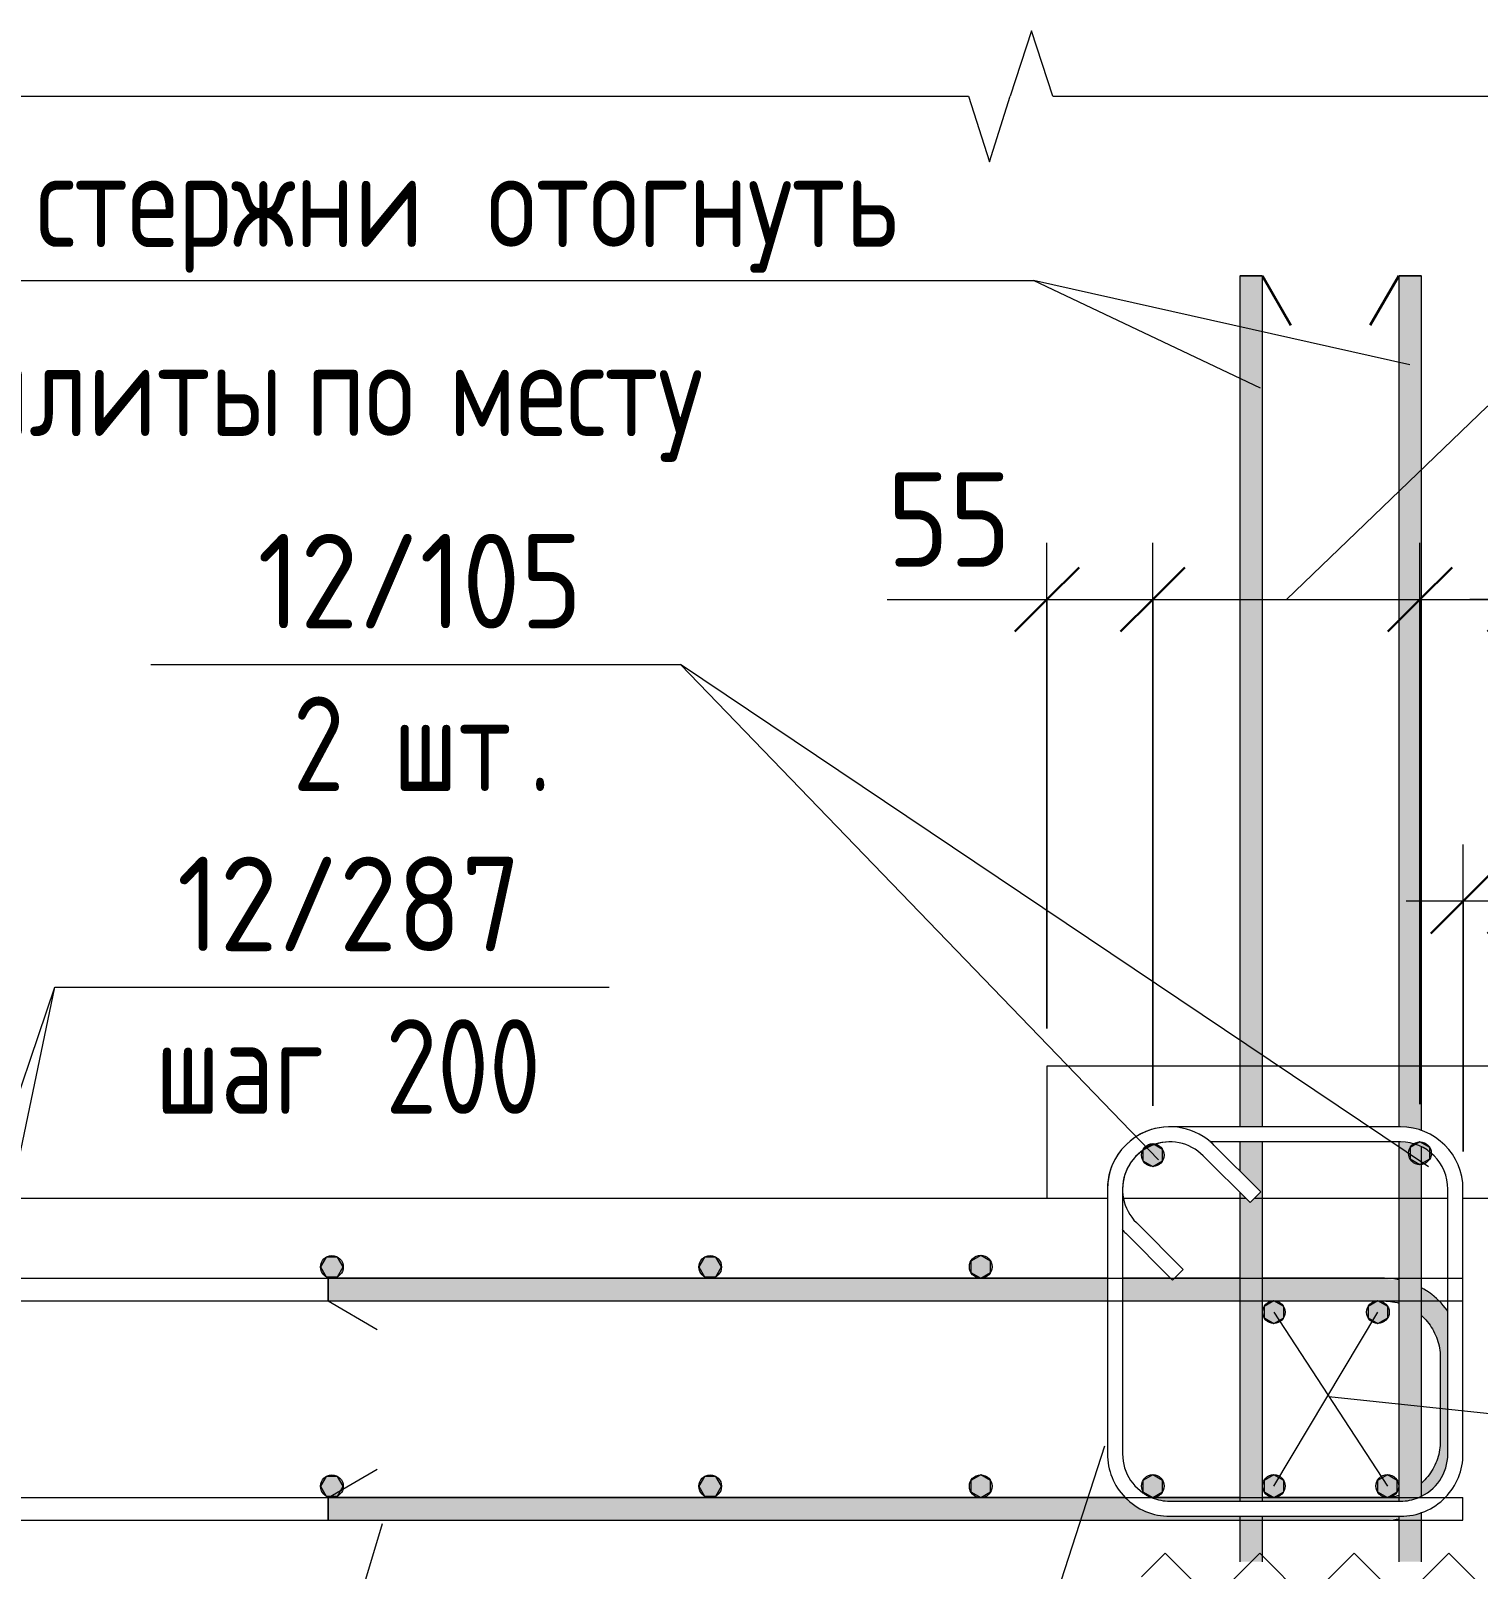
# Model space of a CAD drawing. Header units: millimetres. Extents: x 23200 to 49062, y -2858 to 35213.
# Drawn here: x 31003 to 31769, y -266 to 548 of the extents above; entities that cross this region are included whole.
import ezdxf

# ---------------------------------------------------------------- set-up
doc = ezdxf.new("R2010")
doc.units = ezdxf.units.MM
for name, color, linetype, lineweight in [('AA_Dim', 7, 'Continuous', 9), ('AA_Dim-20', 7, 'Continuous', 9), ('AA_Linii', 7, 'Continuous', 9), ('AA_Oformlenie', 7, 'Continuous', 9), ('AA_Vinoska', 7, 'Continuous', 9), ('AF_Perekritie_Опалубка', 253, 'Continuous', 20), ('KR_Armatura', 7, 'Continuous', 20), ('KR_Armatura_Tonkie', 7, 'Continuous', 20)]:
    doc.layers.add(name, color=color, linetype=linetype, lineweight=lineweight)
doc.styles.add('GOST Common', font='GOST Common.ttf', dxfattribs={"width": 0.85, "height": 50})
doc.styles.add('ISOCPEUR_1', font='isocpeur.ttf', dxfattribs={"width": 0.9, "height": 50})
doc.styles.add('ISOCPEUR_2', font='isocpeur.ttf', dxfattribs={"width": 0.8, "height": 50})
doc.dimstyles.new('05_Округл_1мм__прозр__1', dxfattribs={"dimscale": 304.8, "dimtxt": 49.799059, "dimasz": 0.111549, "dimexe": 0.098425, "dimexo": 0.065617, "dimgap": 0.006562, "dimtad": 1, "dimdec": 0, "dimdsep": 46, "dimtxsty": 'ISOCPEUR_1', "dimblk1": 'OBLIQUE', "dimblk2": 'OBLIQUE', "dimsah": 1, "dimcen": 0.09, "dimdle": 0.098425, "dimazin": 0, "dimtfac": 1, "dimtdec": 4, "dimtix": 1, "dimtmove": 1, "dimatfit": 3, "dimfxl": 1, "dimtvp": 1, "dimtolj": 1, "dimtzin": 0, "dimlwd": 18, "dimlwe": 18, "dimarcsym": 2})
doc.dimstyles.new('05_Округл_5мм__прозр_', dxfattribs={"dimscale": 304.8, "dimtxt": 49.799059, "dimasz": 0.111549, "dimexe": 0.098425, "dimexo": 0.065617, "dimgap": 0.006562, "dimtad": 1, "dimdec": 0, "dimrnd": 5, "dimdsep": 46, "dimtxsty": 'ISOCPEUR_1', "dimblk1": 'OBLIQUE', "dimblk2": 'OBLIQUE', "dimsah": 1, "dimcen": 0.09, "dimdle": 0.098425, "dimazin": 0, "dimtfac": 1, "dimtdec": 4, "dimtix": 1, "dimtmove": 1, "dimatfit": 3, "dimfxl": 1, "dimtvp": 1, "dimtolj": 1, "dimtzin": 0, "dimlwd": 18, "dimlwe": 18, "dimarcsym": 2})

# ---------------------------------------------------------------- blocks, each defined once
blk = doc.blocks.new('265_Выпуск П одной длины _НесАрм_РабПлоск_ - В1 _d12_-3835162-Сечение 6')
at = {"layer": 'KR_Armatura_Tonkie'}
h = blk.add_hatch(color=256, dxfattribs=at)
h.paths.add_polyline_path([(25326.51, -1918.01), (25334.06, -1917.89), (25333.86, -1708), (25322.06, -1708), (25322.27, -1918.01), (25325.06, -1918.01)])
h.paths.add_polyline_path([(25326.66, -1692), (25334.06, -1692), (25333.86, -278), (25322.06, -278), (25322.27, -1692), (25326.51, -1692)])
h.paths.add_polyline_path([(25326.51, -262), (25334.06, -262), (25333.86, -238), (25322.06, -238), (25322.27, -262), (25326.09, -262)])
h.paths.add_polyline_path([(25326.11, -230), (25334.06, -230), (25333.86, -40), (25322.06, -40), (25322.27, -55.54), (25333.06, -66.56), (25327.52, -72.1), (25322.06, -66.64), (25322.27, -230), (25325.06, -230)])
h.paths.add_polyline_path([(25326.51, -32), (25334.06, -32), (25333.86, 417.99), (25322.06, 417.99), (25322.27, -32), (25326.23, -32)])
h = blk.add_hatch(color=256, dxfattribs=at)
h.paths.add_polyline_path([(25409.76, -1918.01), (25418.06, -1917.89), (25417.86, -1708), (25406.06, -1708), (25406.29, -1918.01), (25409.06, -1918.01)])
h.paths.add_polyline_path([(25409.2, -1692), (25418.06, -1692), (25417.86, -278), (25406.06, -278), (25406.27, -1692), (25409.06, -1692)])
h.paths.add_polyline_path([(25409.06, -262), (25418.06, -262), (25417.86, -235.94), (25415.06, -236.95), (25406.06, -238), (25406.27, -262), (25408.7, -262)])
h.paths.add_polyline_path([(25406.21, -230), (25408.72, -229.78), (25413.61, -229.11), (25418.06, -227.27), (25417.86, -42.64), (25413.31, -40.82), (25406.06, -40), (25406.06, -230)])
h.paths.add_polyline_path([(25418.06, -34.14), (25417.86, 417.99), (25406.06, 417.99), (25406.27, -32), (25408.82, -32.23), (25416.3, -33.42), (25417.9, -34.07)])
for p, q in [((25322.06, 417.99), (25322.06, -32)), ((25322.06, 417.99), (25334.06, 417.99)), ((25333.86, 417.99), (25322.27, 417.99)), ((25334.06, -32), (25334.06, 417.99)), ((25406.06, 417.99), (25406.06, -32)), ((25406.06, 417.99), (25418.06, 417.99)), ((25417.86, 417.99), (25406.27, 417.99)), ((25418.06, -34.14), (25418.06, 417.99)), ((25322.06, -40), (25322.06, -55.33)), ((25334.06, -112), (25334.06, -40)), ((25406.06, -40), (25406.06, -112)), ((25418.06, -112), (25418.06, -42.73)), ((25322.06, -66.64), (25322.06, -112)), ((25322.06, -112.13), (25322.06, -124)), ((25334.06, -124), (25334.06, -112.13)), ((25406.06, -112.13), (25406.06, -124)), ((25418.06, -124), (25418.06, -112.13)), ((25322.06, -124.13), (25322.06, -228)), ((25334.06, -228), (25334.06, -124.13)), ((25406.06, -124.13), (25406.06, -228)), ((25418.06, -227.27), (25418.06, -124.13)), ((25322.06, -228.13), (25322.06, -230)), ((25334.06, -230), (25334.06, -228.13)), ((25406.06, -228.13), (25406.06, -230)), ((25418.06, -240), (25418.06, -235.86)), ((25322.06, -238), (25322.06, -240)), ((25322.06, -240.13), (25322.06, -262)), ((25334.06, -240), (25334.06, -238)), ((25334.06, -262), (25334.06, -240.13)), ((25406.06, -238), (25406.06, -240)), ((25406.06, -240.13), (25406.06, -262)), ((25418.06, -262), (25418.06, -240.13))]:
    blk.add_line(p, q, dxfattribs=at)
at = {"layer": 'KR_Armatura_Tonkie', "lineweight": 35}
for p, q in [((25334.06, 417.99), (25349.06, 392.01)), ((25406.06, 417.99), (25391.06, 392.01))]:
    blk.add_line(p, q, dxfattribs=at)
blk = doc.blocks.new('265_Выпуск П одной длины _НесАрм_РабПлоск_ - В1 _d12_-V21-Сечение 6')
at = {"layer": 'KR_Armatura_Tonkie'}
blk.add_hatch(color=256, dxfattribs=at).paths.add_polyline_path([(25334.06, 417.99), (25333.86, 418), (25333.86, 417.99)])
for p, q in [((25322.06, 418), (25322.06, -32)), ((25333.86, 418), (25322.27, 418)), ((25322.27, 418), (25333.86, 418)), ((25334.06, -32), (25334.06, 418)), ((25406.06, 418), (25406.06, -32)), ((25406.27, 418), (25417.86, 418)), ((25417.86, 418), (25406.27, 418)), ((25418.06, -34.14), (25418.06, 418)), ((25322.06, -40), (25322.06, -55.33)), ((25334.06, -112), (25334.06, -40)), ((25406.06, -40), (25406.06, -112)), ((25418.06, -112), (25418.06, -42.73)), ((25322.06, -66.64), (25322.06, -112)), ((25406.06, -112.13), (25406.06, -113.18)), ((25418.06, -117.34), (25418.06, -112.13)), ((25322.06, -124.13), (25322.06, -228)), ((25334.06, -228), (25334.06, -124.13)), ((25406.06, -125.25), (25406.06, -227.01)), ((25418.06, -220.27), (25418.06, -131.98)), ((25418.06, -240), (25418.06, -235.86)), ((25322.06, -240.13), (25322.06, -262)), ((25334.06, -262), (25334.06, -240.13)), ((25406.06, -239.07), (25406.06, -240)), ((25406.06, -240.13), (25406.06, -262)), ((25418.06, -262), (25418.06, -240.13))]:
    blk.add_line(p, q, dxfattribs=at)
at = {"layer": 'KR_Armatura_Tonkie', "lineweight": 35}
for p, q in [((25334.06, 418), (25349.06, 392.02)), ((25406.06, 418), (25391.06, 392.02))]:
    blk.add_line(p, q, dxfattribs=at)
blk = doc.blocks.new('265_Выпуск П одной длины _НесАрм_РабПлоск_ - В1 _d12_-V22-Сечение 6')
at = {"layer": 'KR_Armatura_Tonkie'}
for p, q in [((25322.06, 418), (25322.06, -32)), ((25333.86, 418), (25322.27, 418)), ((25322.27, 418), (25333.86, 418)), ((25334.06, -32), (25334.06, 418)), ((25406.06, 418), (25406.06, -32)), ((25406.27, 418), (25417.86, 418)), ((25417.86, 418), (25406.27, 418)), ((25418.06, -34.14), (25418.06, 418)), ((25322.06, -40), (25322.06, -55.33)), ((25334.06, -112), (25334.06, -40)), ((25406.06, -40), (25406.06, -112)), ((25418.06, -112), (25418.06, -42.73)), ((25322.06, -66.64), (25322.06, -112)), ((25406.06, -112.13), (25406.06, -113.18)), ((25418.06, -117.34), (25418.06, -112.13)), ((25322.06, -124.13), (25322.06, -228)), ((25334.06, -228), (25334.06, -124.13)), ((25406.06, -125.25), (25406.06, -227.01)), ((25418.06, -220.27), (25418.06, -131.98)), ((25418.06, -240), (25418.06, -235.86)), ((25322.06, -240.13), (25322.06, -262)), ((25334.06, -262), (25334.06, -240.13)), ((25406.06, -239.07), (25406.06, -240)), ((25406.06, -240.13), (25406.06, -262)), ((25418.06, -262), (25418.06, -240.13))]:
    blk.add_line(p, q, dxfattribs=at)
at = {"layer": 'KR_Armatura_Tonkie', "lineweight": 35}
for p, q in [((25334.06, 418), (25349.06, 392.02)), ((25406.06, 418), (25391.06, 392.02))]:
    blk.add_line(p, q, dxfattribs=at)
blk = doc.blocks.new('350_Стержень П торец СК-СГ _НесАрм_РабПлоск_ - 350_Стержень П торец СК-СГ _НесАрм_РабПлоск_-3878914-Сечение 6')
at = {"layer": 'KR_Armatura_Tonkie'}
for p, q in [((25252.06, -112.13), (24840.06, -112.13)), ((24840.06, -123.92), (24840.06, -112.33)), ((24840.06, -112.33), (24840.06, -123.92)), ((25285.45, -112.13), (25260.06, -112.13)), ((25322.11, -112.13), (25287.49, -112.13)), ((25398.06, -112.13), (25334.01, -112.13)), ((24840.06, -124.13), (25252.06, -124.13)), ((24840.06, -124.13), (24866.04, -139.13)), ((25260.06, -124.13), (25322.06, -124.13)), ((25334.06, -124.13), (25398.06, -124.13)), ((25428.06, -154.13), (25428.06, -198.13)), ((25440.06, -198.13), (25440.06, -154.13)), ((25440.06, -198.58), (25440.06, -198.13)), ((24840.28, -228), (24866.04, -213.13)), ((25261.57, -228.13), (24840.06, -228.13)), ((24840.06, -228.33), (24840.06, -239.92)), ((24840.06, -239.92), (24840.06, -228.33)), ((25322.06, -228.13), (25276.13, -228.13)), ((25398.06, -228.13), (25334.06, -228.13)), ((24840.06, -240.13), (25322.06, -240.13)), ((25334.06, -240.13), (25398.06, -240.13))]:
    blk.add_line(p, q, dxfattribs=at)
at = {"layer": 'KR_Armatura_Tonkie', "flags": 128}
for points in [[(25406.06, -112.91), (25405.2, -112.74), (25403.54, -112.49), (25401.87, -112.3), (25400.19, -112.18), (25398.51, -112.13), (25398.06, -112.13)], [(25427.32, -124), (25426.09, -122.85), (25424.82, -121.76), (25423.51, -120.71), (25422.15, -119.72), (25420.75, -118.79), (25419.32, -117.91), (25418.06, -117.2)], [(25432.06, -129.48), (25431.75, -129.05), (25430.72, -127.72), (25429.64, -126.43), (25428.5, -125.19), (25427.45, -124.13)], [(25398.06, -240.13), (25399.74, -240.09), (25401.31, -240)], [(25401.42, -239.99), (25403.09, -239.83), (25404.75, -239.59), (25406.06, -239.35)]]:
    blk.add_lwpolyline(points, dxfattribs=at)
blk = doc.blocks.new('350_Стержень П торец СК-СГ _НесАрм_РабПлоск_ - 350_Стержень П торец СК-СГ _НесАрм_РабПлоск_-V26-Сечение 6')
at = {"layer": 'KR_Armatura_Tonkie'}
h = blk.add_hatch(color=256, dxfattribs=at)
h.paths.add_polyline_path([(24903.46, -124.13), (25252.06, -123.92), (25252.06, -112.13), (24840.06, -112.33), (24840.06, -124.13)])
h.paths.add_polyline_path([(25318.67, -124.13), (25322.06, -123.92), (25322.06, -112.13), (25287.28, -112.33), (25286.5, -113.11), (25285.45, -112.13), (25260.06, -112.33), (25260.06, -124.13), (25302.06, -124.13)])
h.paths.add_polyline_path([(25334.06, -124.13), (25398.06, -123.92), (25398.06, -112.13), (25334.06, -112.33), (25334.06, -124.1)])
h = blk.add_hatch(color=256, dxfattribs=at)
h.paths.add_polyline_path([(25431.06, -154.13), (25432.06, -154.13), (25432.06, -130.03), (25427.2, -124), (25418.32, -117.45), (25418.06, -117.34), (25418.06, -131.98), (25419.27, -132.91), (25424.17, -139.43), (25427.05, -146.47), (25428.27, -154.13), (25429.82, -154.13)])
h.paths.add_polyline_path([(25406.06, -125.25), (25406.06, -113.18), (25398.06, -112.33), (25398.06, -124.13), (25405.83, -125.15)])
blk.add_hatch(color=256, dxfattribs=at).paths.add_polyline_path([(25431.57, -198.13), (25432.06, -198.13), (25432.06, -154.13), (25428.06, -154.13), (25428.27, -198.13), (25431.06, -198.13)])
h = blk.add_hatch(color=256, dxfattribs=at)
h.paths.add_polyline_path([(25398.06, -240.13), (25406.06, -238.86), (25406.06, -238), (25398.06, -238), (25398.06, -240)])
h.paths.add_polyline_path([(25404, -230), (25406.06, -229.88), (25406.06, -227.01), (25405.72, -227.12), (25398.06, -228.33), (25398.06, -230), (25403.91, -230)])
h.paths.add_polyline_path([(25418.06, -227.27), (25419.56, -226.65), (25424.96, -222.39), (25429.04, -216.72), (25431.21, -211.47), (25432.06, -205), (25432.06, -198.13), (25428.06, -198.13), (25426.98, -206.03), (25423.92, -213.29), (25419.19, -219.4), (25418.06, -220.27), (25418.06, -226.65)])
h = blk.add_hatch(color=256, dxfattribs=at)
h.paths.add_polyline_path([(24903.46, -240.13), (25322.06, -239.92), (25322.06, -238), (25285.06, -238), (25276.37, -236.81), (25268.56, -233.58), (25261.46, -228.13), (24840.06, -228.33), (24840.06, -240.13)])
h.paths.add_polyline_path([(25334.06, -240.13), (25398.06, -239.92), (25398.06, -238), (25334.06, -238.23), (25334.06, -240.1)])
h.paths.add_polyline_path([(25391.84, -230), (25398.06, -229.88), (25398.06, -228.13), (25334.06, -228.33), (25334.06, -230), (25368.49, -230)])
h.paths.add_polyline_path([(25322.06, -230), (25322.06, -228.13), (25276.62, -228.33), (25278.59, -229.15), (25285.06, -230), (25318.67, -230)])
for p, q in [((25252.06, -112.13), (24840.06, -112.13)), ((24840.06, -123.92), (24840.06, -112.13)), ((24840.06, -112.33), (24840.06, -123.92)), ((25285.45, -112.13), (25260.06, -112.13)), ((25322.11, -112.13), (25287.49, -112.13)), ((25398.06, -112.13), (25334.01, -112.13)), ((24840.06, -124.13), (24840.06, -123.92)), ((24840.06, -124.13), (25252.06, -124.13)), ((24840.06, -124.13), (24866.04, -139.13)), ((25260.06, -124.13), (25322.06, -124.13)), ((25334.06, -124.13), (25398.06, -124.13)), ((25428.06, -154.13), (25428.06, -198.13)), ((25440.06, -198.13), (25440.06, -154.13)), ((25440.06, -198.58), (25440.06, -198.13)), ((24840.28, -228), (24866.04, -213.13)), ((25261.57, -228.13), (24840.06, -228.13)), ((24840.06, -228.33), (24840.06, -228.13)), ((24840.06, -228.33), (24840.06, -239.92)), ((24840.06, -228.93), (24840.06, -228.33)), ((24840.06, -239.92), (24840.06, -228.93)), ((25322.06, -228.13), (25276.13, -228.13)), ((25398.06, -228.13), (25334.06, -228.13)), ((24840.06, -240.13), (24840.06, -239.92)), ((24840.06, -240.13), (25322.06, -240.13)), ((25334.06, -240.13), (25398.06, -240.13))]:
    blk.add_line(p, q, dxfattribs=at)
at = {"layer": 'KR_Armatura_Tonkie', "flags": 128}
for points in [[(25406.06, -112.91), (25405.2, -112.74), (25403.54, -112.49), (25401.87, -112.3), (25400.19, -112.18), (25398.51, -112.13), (25398.06, -112.13)], [(25427.32, -124), (25426.09, -122.85), (25424.82, -121.76), (25423.51, -120.71), (25422.15, -119.72), (25420.75, -118.79), (25419.32, -117.91), (25418.06, -117.2)], [(25398.06, -124.13), (25399.26, -124.15), (25400.46, -124.22), (25401.65, -124.34), (25402.84, -124.51), (25404.02, -124.73), (25405.19, -124.99), (25406.06, -125.22)], [(25432.06, -129.48), (25431.75, -129.05), (25430.72, -127.72), (25429.64, -126.43), (25428.5, -125.19), (25427.45, -124.13)], [(25418.06, -131.77), (25418.73, -132.38), (25419.58, -133.23), (25420.4, -134.1), (25421.18, -135.01), (25421.93, -135.95), (25422.64, -136.92), (25423.31, -137.92), (25423.93, -138.94), (25424.52, -139.99), (25425.06, -141.06), (25425.57, -142.15), (25426.02, -143.26), (25426.43, -144.38), (25426.8, -145.53), (25427.12, -146.68), (25427.4, -147.85), (25427.62, -149.03), (25427.8, -150.21), (25427.94, -151.41), (25428.02, -152.6), (25428.06, -153.8), (25428.06, -154.13)], [(25428.06, -198.13), (25428.04, -199.33), (25427.97, -200.53), (25427.85, -201.72), (25427.68, -202.91), (25427.46, -204.09), (25427.2, -205.26), (25426.89, -206.42), (25426.54, -207.56), (25426.14, -208.7), (25425.69, -209.81), (25425.2, -210.91), (25424.67, -211.98), (25424.1, -213.03), (25423.48, -214.06), (25422.82, -215.07), (25422.12, -216.04), (25421.39, -216.99), (25420.62, -217.91), (25419.81, -218.8), (25418.96, -219.65), (25418.09, -220.47)], [(25406.06, -227.04), (25405.51, -227.19), (25404.34, -227.46), (25403.16, -227.69), (25401.97, -227.87), (25400.82, -228)], [(25400.78, -228), (25399.58, -228.09), (25398.39, -228.13), (25398.06, -228.13)], [(25398.06, -240.13), (25399.74, -240.09), (25401.31, -240)], [(25401.42, -239.99), (25403.09, -239.83), (25404.75, -239.59), (25406.06, -239.35)]]:
    blk.add_lwpolyline(points, dxfattribs=at)
blk = doc.blocks.new('011_Прямоугольник обрыва _ЭлУзла_ - 011_Прямоугольник обрыва _ЭлУзла_-3887165-Сечение 6')
at = {"layer": 'AA_Oformlenie'}
for p, q in [((24244.31, 513.03), (25178.64, 513.03)), ((25223.16, 513.03), (25690.06, 513.03))]:
    blk.add_line(p, q, dxfattribs=at)
blk = doc.blocks.new('Последовательность узлов - 3мм масшт20 маскировка-904226-Сечение 6')
at = {"layer": 'AA_Oformlenie'}
for p, q in [((25270.06, -270), (25282.56, -257.5)), ((25307.56, -282.5), (25282.56, -257.5)), ((25320.06, -270), (25332.56, -257.5)), ((25357.56, -282.5), (25332.56, -257.5)), ((25370.06, -270), (25382.56, -257.5)), ((25407.56, -282.5), (25382.56, -257.5)), ((25420.06, -270), (25432.56, -257.5)), ((25457.56, -282.5), (25432.56, -257.5)), ((25320.06, -270), (25307.56, -282.5)), ((25370.06, -270), (25357.56, -282.5)), ((25420.06, -270), (25407.56, -282.5)), ((25470.06, -270), (25457.56, -282.5))]:
    blk.add_line(p, q, dxfattribs=at)
blk = doc.blocks.new('042_М_Арматуры - Диам длина поз-2260293-Сечение 6')
at = {"layer": 'AA_Vinoska'}
blk.add_line((24180.38, -2293.35), (24460.38, -2293.35), dxfattribs=at)
blk = doc.blocks.new('042_М_Арматуры - Диам длина поз _ Комментарий-2260297-Сечение 6')
at = {"layer": 'AA_Vinoska'}
blk.add_line((24873.36, -1598.26), (25153.36, -1598.26), dxfattribs=at)
blk = doc.blocks.new('DIMBLOCK82-Сечение 6')
at = {"layer": 'AA_Dim-20', "lineweight": 18}
for p, q in [((32090.54, 170.54), (32090.54, 4.01)), ((32090.47, 30), (32090.47, -62)), ((32090.54, 4.01), (32090.47, -16)), ((31810.66, 0), (32120.47, 0)), ((32090.47, 0), (31810.66, 0)), ((31777.49, -32), (32120.47, -32)), ((32090.47, -32), (31777.49, -32))]:
    blk.add_line(p, q, dxfattribs=at)
at = {"layer": 'AA_Dim-20', "lineweight": 30}
for p, q in [((32090.47, 0), (32073.47, 17)), ((32090.47, 0), (32107.47, -17)), ((32090.47, -32), (32073.47, -15)), ((32090.47, -32), (32107.47, -49))]:
    blk.add_line(p, q, dxfattribs=at)
at = {"layer": 'AA_Dim-20', "color": 0, "lineweight": 18, "insert": (32023.21, 24.01), "char_height": 50, "width": 175.829, "attachment_point": 1, "rotation": 90, "line_spacing_factor": 1.149209, "style": 'ISOCPEUR_1'}
blk.add_mtext('з.с.30', dxfattribs=at)
blk = doc.blocks.new('_Oblique')
at = {"color": 0, "linetype": 'ByBlock', "lineweight": -2}
blk.add_line((-0.5, -0.5), (0.5, 0.5), dxfattribs=at)
blk = doc.blocks.new('DIMBLOCK83-Сечение 6')
at = {"layer": 'AA_Dim-20', "lineweight": 18}
for p, q in [((31760.66, -45), (31760.66, 117.27)), ((31790.66, 20), (31790.66, 117.27)), ((31820.66, 87.27), (31730.66, 87.27)), ((31760.66, 87.27), (31760.66, -45)), ((31792.07, 87.95), (31775.66, 87.27)), ((31790.66, 87.27), (31790.66, 20)), ((31958.59, 87.95), (31792.07, 87.95))]:
    blk.add_line(p, q, dxfattribs=at)
at = {"layer": 'AA_Dim-20', "lineweight": 30}
for p, q in [((31760.66, 87.27), (31777.66, 104.27)), ((31790.66, 87.27), (31807.66, 104.27)), ((31760.66, 87.27), (31743.66, 70.27)), ((31790.66, 87.27), (31773.66, 70.27))]:
    blk.add_line(p, q, dxfattribs=at)
at = {"layer": 'AA_Dim-20', "color": 0, "lineweight": 18, "insert": (31812.07, 155.27), "char_height": 50, "width": 175.829, "attachment_point": 1, "line_spacing_factor": 1.149209, "style": 'ISOCPEUR_1'}
blk.add_mtext('з.с.30', dxfattribs=at)
blk = doc.blocks.new('DIMBLOCK84-Сечение 6')
at = {"layer": 'AA_Dim-20', "lineweight": 18}
for p, q in [((31540.66, 20), (31540.66, 276.89)), ((31596.66, -20.96), (31596.66, 276.89)), ((31456.22, 246.89), (31539.43, 246.89)), ((31510.66, 246.89), (31596.66, 246.89)), ((31539.43, 246.89), (31568.66, 246.89)), ((31540.66, 246.89), (31540.66, 20)), ((31596.66, 246.89), (31596.66, -20.96))]:
    blk.add_line(p, q, dxfattribs=at)
at = {"layer": 'AA_Dim-20', "lineweight": 30}
for p, q in [((31540.66, 246.89), (31557.66, 263.89)), ((31596.66, 246.89), (31613.66, 263.89)), ((31540.66, 246.89), (31523.66, 229.89)), ((31596.66, 246.89), (31579.66, 229.89))]:
    blk.add_line(p, q, dxfattribs=at)
at = {"layer": 'AA_Dim-20', "color": 0, "lineweight": 18, "insert": (31456.22, 314.22), "char_height": 50, "width": 75.8478, "attachment_point": 1, "line_spacing_factor": 1.149209, "style": 'ISOCPEUR_1'}
blk.add_mtext('55', dxfattribs=at)
blk = doc.blocks.new('DIMBLOCK85-Сечение 6')
at = {"layer": 'AA_Dim-20', "lineweight": 18}
for p, q in [((31773.38, 348.89), (31667.28, 246.89)), ((31884.36, 348.89), (31773.38, 348.89)), ((31596.66, -20.96), (31596.66, 276.89)), ((31737.9, -20), (31737.9, 276.89)), ((31596.66, 246.89), (31737.9, 246.89)), ((31596.66, 246.89), (31596.66, -20.96)), ((31737.9, 246.89), (31737.9, -20))]:
    blk.add_line(p, q, dxfattribs=at)
at = {"layer": 'AA_Dim-20', "lineweight": 30}
for p, q in [((31596.66, 246.89), (31613.66, 263.89)), ((31737.9, 246.89), (31754.9, 263.89)), ((31596.66, 246.89), (31579.66, 229.89)), ((31737.9, 246.89), (31720.9, 229.89))]:
    blk.add_line(p, q, dxfattribs=at)
at = {"layer": 'AA_Dim-20', "color": 0, "lineweight": 18, "insert": (31793.38, 416.22), "char_height": 50, "width": 109.1749, "attachment_point": 1, "line_spacing_factor": 1.149209, "style": 'ISOCPEUR_1'}
blk.add_mtext('140', dxfattribs=at)
blk = doc.blocks.new('DIMBLOCK86-Сечение 6')
at = {"layer": 'AA_Dim-20', "lineweight": 18}
for p, q in [((31737.9, -20), (31737.9, 276.89)), ((31790.66, 91.12), (31790.66, 276.89)), ((31737.9, 246.89), (31820.66, 246.89)), ((31737.9, 246.89), (31737.9, -20)), ((31802.03, 246.89), (31764.28, 246.89)), ((31790.66, 246.89), (31790.66, 91.12)), ((31885.23, 246.89), (31802.03, 246.89))]:
    blk.add_line(p, q, dxfattribs=at)
at = {"layer": 'AA_Dim-20', "lineweight": 30}
for p, q in [((31737.9, 246.89), (31754.9, 263.89)), ((31790.66, 246.89), (31807.66, 263.89)), ((31737.9, 246.89), (31720.9, 229.89)), ((31790.66, 246.89), (31773.66, 229.89))]:
    blk.add_line(p, q, dxfattribs=at)
at = {"layer": 'AA_Dim-20', "color": 0, "lineweight": 18, "insert": (31822.03, 314.22), "char_height": 50, "width": 75.8478, "attachment_point": 1, "line_spacing_factor": 1.149209, "style": 'ISOCPEUR_1'}
blk.add_mtext('55', dxfattribs=at)
blk = doc.blocks.new('010_Текст с выноской - Текст 2 строки-3894036-Сечение 6')
at = {"layer": 'AA_Vinoska'}
blk.add_line((24312.95, 415.64), (25212.95, 415.64), dxfattribs=at)

msp = doc.modelspace()

# ---------------------------------------------------------------- hatches: boundary and pattern name
at = {"layer": 'KR_Armatura'}
h = msp.add_hatch(color=256, dxfattribs=at)
edge = h.paths.add_edge_path()
edge.add_arc((31737.905, -46), 6, 0, 360)
for points in [[(31737.905, -52), (31743.1011, -49), (31743.1011, -43), (31737.905, -40), (31732.7088, -43), (31732.7088, -49)], [(31596.6579, -52.9622), (31601.854, -49.9622), (31601.854, -43.9622), (31596.6579, -40.9622), (31591.4617, -43.9622), (31591.4617, -49.9622)], [(31165.6573, -111.3238), (31168.6573, -106.1276), (31165.6573, -100.9315), (31159.6573, -100.9315), (31156.6573, -106.1276), (31159.6573, -111.3238)], [(31365.6573, -111.3238), (31368.6573, -106.1276), (31365.6573, -100.9315), (31359.6573, -100.9315), (31356.6573, -106.1276), (31359.6573, -111.3238)], [(31505.6569, -112), (31510.853, -109), (31510.853, -103), (31505.6569, -100), (31500.4607, -103), (31500.4607, -109)], [(31660.6569, -135.9996), (31665.853, -132.9996), (31665.853, -126.9996), (31660.6569, -123.9996), (31655.4607, -126.9996), (31655.4607, -132.9996), (31655.8715, -133.2368)], [(31715.6569, -135.9996), (31720.853, -132.9996), (31720.853, -126.9996), (31715.6569, -123.9996), (31710.4607, -126.9996), (31710.4607, -132.9996)], [(31165.6573, -227.3238), (31168.6573, -222.1276), (31165.6573, -216.9315), (31159.6573, -216.9315), (31156.6573, -222.1276), (31159.6573, -227.3238)], [(31365.6573, -227.3238), (31368.6573, -222.1276), (31365.6573, -216.9315), (31359.6573, -216.9315), (31356.6573, -222.1276), (31359.6573, -227.3238)], [(31505.6569, -228.1276), (31510.853, -225.1276), (31510.853, -219.1276), (31505.6569, -216.1276), (31500.4607, -219.1276), (31500.4607, -225.1276)], [(31596.6579, -228), (31601.854, -225), (31601.854, -219), (31596.6579, -216), (31591.4617, -219), (31591.4617, -225)], [(31660.6569, -227.9996), (31665.853, -224.9996), (31665.853, -218.9996), (31660.6569, -215.9996), (31655.4607, -218.9996), (31655.4607, -224.9996), (31655.8715, -225.2368)], [(31720.6569, -227.9996), (31725.853, -224.9996), (31725.853, -218.9996), (31720.6569, -215.9996), (31715.4607, -218.9996), (31715.4607, -224.9996)]]:
    msp.add_hatch(color=256, dxfattribs=at).paths.add_polyline_path(points)
h = msp.add_hatch(color=256, dxfattribs=at)
edge = h.paths.add_edge_path()
edge.add_arc((31596.6579, -46.9622), 6, 0, 360)
h = msp.add_hatch(color=256, dxfattribs=at)
edge = h.paths.add_edge_path()
edge.add_arc((31162.6573, -106.1276), 6, 0, 360)
h = msp.add_hatch(color=256, dxfattribs=at)
edge = h.paths.add_edge_path()
edge.add_arc((31362.6573, -106.1276), 6, 0, 360)
h = msp.add_hatch(color=256, dxfattribs=at)
edge = h.paths.add_edge_path()
edge.add_arc((31505.6569, -106), 6, 0, 360)
h = msp.add_hatch(color=256, dxfattribs=at)
edge = h.paths.add_edge_path()
edge.add_arc((31660.6569, -129.9996), 6, 0, 360)
h = msp.add_hatch(color=256, dxfattribs=at)
edge = h.paths.add_edge_path()
edge.add_arc((31715.6569, -129.9996), 6, 0, 360)
h = msp.add_hatch(color=256, dxfattribs=at)
edge = h.paths.add_edge_path()
edge.add_arc((31162.6573, -222.1276), 6, 0, 360)
h = msp.add_hatch(color=256, dxfattribs=at)
edge = h.paths.add_edge_path()
edge.add_arc((31362.6573, -222.1276), 6, 0, 360)
h = msp.add_hatch(color=256, dxfattribs=at)
edge = h.paths.add_edge_path()
edge.add_arc((31505.6569, -222.1276), 6, 0, 360)
h = msp.add_hatch(color=256, dxfattribs=at)
edge = h.paths.add_edge_path()
edge.add_arc((31596.6579, -222), 6, 0, 360)
h = msp.add_hatch(color=256, dxfattribs=at)
edge = h.paths.add_edge_path()
edge.add_arc((31660.6569, -221.9996), 6, 0, 360)
h = msp.add_hatch(color=256, dxfattribs=at)
edge = h.paths.add_edge_path()
edge.add_arc((31720.6569, -221.9996), 6, 0, 360)

# ---------------------------------------------------------------- linework, layer by layer
at = {"layer": 'AA_Linii'}
for p, q in [((31660.6569, -221.9996), (31715.6569, -129.9996)), ((31660.6569, -129.9996), (31720.6569, -221.9996))]:
    msp.add_line(p, q, dxfattribs=at)
at = {"layer": 'AA_Vinoska'}
for p, q in [((31532.4935, 547.6884), (31521.2318, 513.0284)), ((31543.7552, 513.0284), (31532.4935, 547.6884)), ((31499.2318, 513.0284), (31510.2318, 478.3873)), ((31510.2318, 478.3873), (31521.2318, 513.0284)), ((31732.4972, 371.0568), (31533.5436, 415.638)), ((31653.5922, 358.6191), (31533.5436, 415.638)), ((31599.7135, -49.5337), (31346.9804, 212.5)), ((31742.4185, -53.2421), (31346.9804, 212.5)), ((30961.8517, -218.0794), (31016.1862, 41.7814)), ((30966.5764, -103.5044), (31016.1862, 41.7814)), ((31016.1862, 41.7814), (31029.1792, 41.7814)), ((31016.1862, 41.7814), (31029.1792, 41.7814)), ((31689.8055, -174.6177), (32069.5401, -214.6228)), ((31571.2042, -200.9784), (31516.53, -369.6872)), ((31189.2977, -241.9158), (31140.0733, -405.3408))]:
    msp.add_line(p, q, dxfattribs=at)
at = {"layer": 'AF_Perekritie_Опалубка'}
for p, q in [((31790.6569, 0), (31540.6569, 0)), ((31540.6569, 0), (31540.6569, -70)), ((31572.6569, -69.9996), (30200.6569, -69.9996)), ((31646.0119, -69.9996), (31581.3151, -69.9996)), ((31752.6569, -69.9996), (31650.2113, -69.9996)), ((31790.6569, -69.9996), (31760.6569, -69.9996))]:
    msp.add_line(p, q, dxfattribs=at)
at = {"layer": 'KR_Armatura'}
for p, q in [((31737.905, -40), (31732.7088, -43)), ((31743.1011, -43), (31737.905, -40)), ((31596.6579, -40.9622), (31591.4617, -43.9622)), ((31591.4617, -43.9622), (31591.4617, -49.9622)), ((31601.854, -43.9622), (31596.6579, -40.9622)), ((31601.854, -49.9622), (31601.854, -43.9622)), ((31732.7088, -43), (31732.7088, -49)), ((31743.1011, -49), (31743.1011, -43)), ((31591.4617, -49.9622), (31596.6579, -52.9622)), ((31596.6579, -52.9622), (31601.854, -49.9622)), ((31732.7088, -49), (31737.905, -52)), ((31737.905, -52), (31743.1011, -49)), ((31159.6573, -100.9315), (31156.6573, -106.1276)), ((31165.6573, -100.9315), (31159.6573, -100.9315)), ((31168.6573, -106.1276), (31165.6573, -100.9315)), ((31359.6573, -100.9315), (31356.6573, -106.1276)), ((31365.6573, -100.9315), (31359.6573, -100.9315)), ((31368.6573, -106.1276), (31365.6573, -100.9315)), ((31505.6569, -100), (31500.4607, -103)), ((31500.4607, -103), (31500.4607, -109)), ((31510.853, -103), (31505.6569, -100)), ((31510.853, -109), (31510.853, -103)), ((31156.6573, -106.1276), (31159.6573, -111.3238)), ((31159.6573, -111.3238), (31165.6573, -111.3238)), ((31165.6573, -111.3238), (31168.6573, -106.1276)), ((31356.6573, -106.1276), (31359.6573, -111.3238)), ((31359.6573, -111.3238), (31365.6573, -111.3238)), ((31365.6573, -111.3238), (31368.6573, -106.1276)), ((31500.4607, -109), (31505.6569, -112)), ((31505.6569, -112), (31510.853, -109)), ((31660.6569, -123.9996), (31655.4607, -126.9996)), ((31655.4607, -126.9996), (31655.4607, -132.9996)), ((31665.853, -126.9996), (31660.6569, -123.9996)), ((31665.853, -132.9996), (31665.853, -126.9996)), ((31715.6569, -123.9996), (31710.4607, -126.9996)), ((31710.4607, -126.9996), (31710.4607, -132.9996)), ((31720.853, -126.9996), (31715.6569, -123.9996)), ((31720.853, -132.9996), (31720.853, -126.9996)), ((31655.4607, -132.9996), (31655.8715, -133.2368)), ((31655.8715, -133.2368), (31660.6569, -135.9996)), ((31660.6569, -135.9996), (31665.853, -132.9996)), ((31710.4607, -132.9996), (31715.6569, -135.9996)), ((31715.6569, -135.9996), (31720.853, -132.9996)), ((31159.6573, -216.9315), (31156.6573, -222.1276)), ((31165.6573, -216.9315), (31159.6573, -216.9315)), ((31168.6573, -222.1276), (31165.6573, -216.9315)), ((31359.6573, -216.9315), (31356.6573, -222.1276)), ((31365.6573, -216.9315), (31359.6573, -216.9315)), ((31368.6573, -222.1276), (31365.6573, -216.9315)), ((31505.6569, -216.1276), (31500.4607, -219.1276)), ((31500.4607, -219.1276), (31500.4607, -225.1276)), ((31510.853, -219.1276), (31505.6569, -216.1276)), ((31510.853, -225.1276), (31510.853, -219.1276)), ((31596.6579, -216), (31591.4617, -219)), ((31591.4617, -219), (31591.4617, -225)), ((31601.854, -219), (31596.6579, -216)), ((31601.854, -225), (31601.854, -219)), ((31660.6569, -215.9996), (31655.4607, -218.9996)), ((31655.4607, -218.9996), (31655.4607, -224.9996)), ((31665.853, -218.9996), (31660.6569, -215.9996)), ((31665.853, -224.9996), (31665.853, -218.9996)), ((31720.6569, -215.9996), (31715.4607, -218.9996)), ((31715.4607, -218.9996), (31715.4607, -224.9996)), ((31725.853, -218.9996), (31720.6569, -215.9996)), ((31725.853, -224.9996), (31725.853, -218.9996)), ((31156.6573, -222.1276), (31159.6573, -227.3238)), ((31159.6573, -227.3238), (31165.6573, -227.3238)), ((31165.6573, -227.3238), (31168.6573, -222.1276)), ((31356.6573, -222.1276), (31359.6573, -227.3238)), ((31359.6573, -227.3238), (31365.6573, -227.3238)), ((31365.6573, -227.3238), (31368.6573, -222.1276)), ((31500.4607, -225.1276), (31505.6569, -228.1276)), ((31505.6569, -228.1276), (31510.853, -225.1276)), ((31591.4617, -225), (31596.6579, -228)), ((31596.6579, -228), (31601.854, -225)), ((31655.4607, -224.9996), (31655.8715, -225.2368)), ((31655.8715, -225.2368), (31660.6569, -227.9996)), ((31660.6569, -227.9996), (31665.853, -224.9996)), ((31715.4607, -224.9996), (31720.6569, -227.9996)), ((31720.6569, -227.9996), (31725.853, -224.9996))]:
    msp.add_line(p, q, dxfattribs=at)
for centre in [(31737.905, -46), (31596.6579, -46.9622), (31162.6573, -106.1276), (31362.6573, -106.1276), (31505.6569, -106), (31660.6569, -129.9996), (31715.6569, -129.9996), (31162.6573, -222.1276), (31362.6573, -222.1276), (31505.6569, -222.1276), (31596.6579, -222), (31660.6569, -221.9996), (31720.6569, -221.9996)]:
    msp.add_circle(centre, 6, dxfattribs=at)
at = {"layer": 'KR_Armatura_Tonkie'}
for p, q in [((31727.6569, -32), (31605.6569, -32)), ((31727.6569, -32), (31605.6569, -32)), ((31727.6569, -40), (31626.8209, -40)), ((31727.6569, -40), (31626.8209, -40)), ((31648.1116, -72.0994), (31623.3346, -47.3223)), ((31648.1116, -72.0994), (31623.3346, -47.3223)), ((31653.7684, -66.4425), (31628.9914, -41.6655)), ((31653.7684, -66.4425), (31628.9914, -41.6655)), ((31572.6569, -65), (31572.6569, -111.9996)), ((31572.6569, -65), (31572.6569, -111.9996)), ((31580.6569, -65), (31580.6569, -111.9996)), ((31752.6569, -111.9996), (31752.6569, -65)), ((31752.6569, -111.9996), (31752.6569, -65)), ((31760.6569, -204.9996), (31760.6569, -65)), ((31760.6569, -204.9996), (31760.6569, -65)), ((31653.7684, -66.4425), (31648.1116, -72.0994)), ((31653.7684, -66.4425), (31648.1116, -72.0994)), ((31580.6569, -86.164), (31580.6569, -111.9996)), ((31582.3224, -88.3345), (31605.9875, -111.9996)), ((31582.3224, -88.3345), (31605.9875, -111.9996)), ((31587.9792, -82.6777), (31612.7562, -107.4547)), ((31587.9792, -82.6777), (31612.7562, -107.4547)), ((30230.6573, -111.9996), (31572.6569, -111.9996)), ((30230.6573, -111.9996), (31760.6573, -111.9996)), ((30230.6573, -112.1276), (31572.6569, -112.1276)), ((31572.6569, -111.9996), (31572.6569, -123.9996)), ((31572.6569, -111.9996), (31572.6569, -123.9996)), ((31580.6569, -111.9996), (31605.9875, -111.9996)), ((31580.6569, -111.9996), (31580.6569, -123.9996)), ((31580.6569, -111.9996), (31580.6569, -123.9996)), ((31580.6569, -112.1276), (31606.0467, -112.1276)), ((31606.0467, -112.0588), (31607.0994, -113.1115)), ((31606.0467, -112.0588), (31607.0994, -113.1115)), ((31607.0994, -113.1115), (31608.2113, -111.9996)), ((31607.0994, -113.1115), (31608.2113, -111.9996)), ((31608.0833, -112.1276), (31752.6569, -112.1276)), ((31608.2113, -111.9996), (31612.7562, -107.4547)), ((31608.2113, -111.9996), (31612.7562, -107.4547)), ((31608.2113, -111.9996), (31752.6569, -111.9996)), ((31752.6569, -123.9996), (31752.6569, -111.9996)), ((31752.6569, -123.9996), (31752.6569, -111.9996)), ((31760.6573, -123.9996), (31760.6573, -111.9996)), ((31760.6573, -123.9996), (31760.6573, -111.9996)), ((31760.6573, -124.1276), (31760.6573, -112.1276)), ((30230.6573, -123.9996), (31572.6569, -123.9996)), ((30230.6573, -123.9996), (31760.6573, -123.9996)), ((30230.6573, -124.1276), (31572.6569, -124.1276)), ((31572.6569, -123.9996), (31572.6569, -204.9996)), ((31572.6569, -123.9996), (31572.6569, -204.9996)), ((31580.6569, -123.9996), (31752.6569, -123.9996)), ((31580.6569, -123.9996), (31580.6569, -204.9996)), ((31580.6569, -123.9996), (31580.6569, -204.9996)), ((31580.6569, -124.1276), (31752.6569, -124.1276)), ((31752.6569, -204.9996), (31752.6569, -123.9996)), ((31752.6569, -204.9996), (31752.6569, -123.9996)), ((30230.6573, -227.9996), (31582.0657, -227.9996)), ((30230.6573, -227.9996), (31760.6573, -227.9996)), ((30230.6573, -228.1276), (31582.1639, -228.1276)), ((31596.4145, -227.9996), (31736.8992, -227.9996)), ((31596.7236, -228.1276), (31736.5902, -228.1276)), ((31605.6569, -229.9996), (31727.6569, -229.9996)), ((31605.6569, -229.9996), (31727.6569, -229.9996)), ((31751.1499, -228.1276), (31760.6573, -228.1276)), ((31751.2481, -227.9996), (31760.6573, -227.9996)), ((31760.6573, -239.9996), (31760.6573, -227.9996)), ((31760.6573, -239.9996), (31760.6573, -227.9996)), ((31760.6573, -240.1276), (31760.6573, -228.1276)), ((30230.6573, -239.9996), (31760.6573, -239.9996)), ((30230.6573, -239.9996), (31760.6573, -239.9996)), ((30230.6573, -240.1276), (31760.6573, -240.1276)), ((31605.6569, -237.9996), (31727.6569, -237.9996)), ((31605.6569, -237.9996), (31727.6569, -237.9996))]:
    msp.add_line(p, q, dxfattribs=at)
for centre, radius, start, end in [((31605.6569, -65), 33, 45, 180), ((31605.6569, -65), 33, 90, 180), ((31605.6569, -65), 33, 90, 180), ((31605.6569, -65), 33, 90, 180), ((31727.6569, -65), 33, 0, 90), ((31727.6569, -65), 33, 0, 90), ((31605.6569, -65), 25, 45, 180), ((31605.6569, -65), 25, 90, 225), ((31605.6569, -65), 25, 45, 180), ((31605.6569, -65), 25, 90, 225), ((31605.6569, -65), 33, 45, 49.7636623), ((31727.6569, -65), 25, 0, 90), ((31727.6569, -65), 25, 0, 90), ((31605.6569, -65), 33, 220.2363377, 225), ((31605.6569, -65), 33, 220.2363377, 225), ((31605.6569, -204.9996), 33, 180, 224.2658074), ((31605.6569, -204.9996), 33, 180, 224.2658074), ((31605.6569, -204.9996), 25, 180, 248.1042595), ((31605.6569, -204.9996), 25, 180, 248.1042595), ((31727.6569, -204.9996), 25, 291.8957405, 0), ((31727.6569, -204.9996), 25, 291.8957405, 0), ((31727.6569, -204.9996), 33, 315.7341926, 360), ((31727.6569, -204.9996), 33, 315.7341926, 360), ((31605.6569, -204.9996), 33, 224.2658074, 270), ((31605.6569, -204.9996), 33, 224.2658074, 270), ((31605.6569, -204.9996), 25, 248.1042595, 270), ((31605.6569, -204.9996), 25, 248.1042595, 270), ((31727.6569, -204.9996), 33, 270, 315.7341926), ((31727.6569, -204.9996), 33, 270, 315.7341926), ((31727.6569, -204.9996), 25, 270, 291.8957405), ((31727.6569, -204.9996), 25, 270, 291.8957405)]:
    msp.add_arc(centre, radius, start, end, dxfattribs=at)

# ---------------------------------------------------------------- block references
at = {"layer": 'AA_Oformlenie'}
for name in ['011_Прямоугольник обрыва _ЭлУзла_ - 011_Прямоугольник обрыва _ЭлУзла_-3887165-Сечение 6', 'Последовательность узлов - 3мм масшт20 маскировка-904226-Сечение 6']:
    msp.add_blockref(name, (6320.5957, 0), dxfattribs=at)
at = {"layer": 'AA_Vinoska'}
for name, p in [('010_Текст с выноской - Текст 2 строки-3894036-Сечение 6', (6320.5957, 0)), ('042_М_Арматуры - Диам длина поз _ Комментарий-2260297-Сечение 6', (6193.6248, 1810.7558)), ('042_М_Арматуры - Диам длина поз _ Комментарий-2260297-Сечение 6', (6193.6248, 1810.7558)), ('042_М_Арматуры - Диам длина поз-2260293-Сечение 6', (6848.7992, 2335.1302)), ('042_М_Арматуры - Диам длина поз _ Комментарий-2260297-Сечение 6', (6155.8236, 1640.0373))]:
    msp.add_blockref(name, p, dxfattribs=at)
at = {"layer": 'KR_Armatura_Tonkie'}
for name in ['265_Выпуск П одной длины _НесАрм_РабПлоск_ - В1 _d12_-V21-Сечение 6', '265_Выпуск П одной длины _НесАрм_РабПлоск_ - В1 _d12_-V22-Сечение 6', '265_Выпуск П одной длины _НесАрм_РабПлоск_ - В1 _d12_-3835162-Сечение 6', '350_Стержень П торец СК-СГ _НесАрм_РабПлоск_ - 350_Стержень П торец СК-СГ _НесАрм_РабПлоск_-3878914-Сечение 6', '350_Стержень П торец СК-СГ _НесАрм_РабПлоск_ - 350_Стержень П торец СК-СГ _НесАрм_РабПлоск_-V26-Сечение 6']:
    msp.add_blockref(name, (6320.5957, 0), dxfattribs=at)

# ---------------------------------------------------------------- texts
at = {"layer": 'AA_Vinoska', "char_height": 50, "attachment_point": 1}
for s, insert, width, style in [('\\fGOST Common|b0|i0|c204|p34|;\\W.85; ', (31229.9812, 483.2841), 17.717294, 'GOST Common'), ('стержни', (31006.2099, 483.2841), 271.210881, 'GOST Common'), ('отогнуть', (31244.5994, 483.2841), 313.459812, 'GOST Common'), ('\\fGOST Common|b0|i0|c204|p34|;\\W.85; ', (31134.3562, 383.2841), 17.717294, 'GOST Common'), ('\\fGOST Common|b0|i0|c204|p34|;\\W.85; ', (31209.6963, 383.2841), 17.717294, 'GOST Common'), ('плиты', (30971.3067, 383.2841), 197.615969, 'GOST Common'), ('по', (31148.9744, 383.2841), 73.594912, 'GOST Common'), ('месту', (31224.3145, 383.2841), 192.164494, 'GOST Common'), ('12/105', (31123.2932, 281.5821), 210.683475, 'ISOCPEUR_1'), ('12/105', (31123.2932, 281.5821), 210.683475, 'ISOCPEUR_1'), ('2 ', (31141.9732, 195.601), 64.135, 'ISOCPEUR_2'), ('шт', (31194.8899, 195.601), 87.2236, 'ISOCPEUR_2'), ('\\fISOCPEUR|b0|i0|c204|p34|;\\W.8;.', (31266.8565, 195.601), 14.1097, 'ISOCPEUR_2'), ('12/287', (31080.722, 110.8635), 222.227775, 'ISOCPEUR_1'), ('12/287', (31080.722, 110.8635), 222.227775, 'ISOCPEUR_1'), (' 200', (31165.5204, 24.8824), 133.4008, 'ISOCPEUR_2'), ('шаг', (31069.212, 24.8824), 116.7257, 'ISOCPEUR_2')]:
    msp.add_mtext(s, dxfattribs=dict(at, insert=insert, width=width, style=style))

# ---------------------------------------------------------------- dimensions: what is measured, and where the dimension line sits
at = {"layer": 'AA_Dim', "lineweight": 18}
for base, p1, p2, dimstyle, override, picture, middle in [((31737.905, 246.8924), (31596.6579, -40.9622), (31737.905, -40), '05_Округл_5мм__прозр_', {"dimpost": '<>', "dimfxl": 141.250354}, 'DIMBLOCK85-Сечение 6', (31847.9707, 382.8819)), ((31596.6579, 246.8924), (31540.6569, 0), (31596.6579, -40.9622), '05_Округл_5мм__прозр_', {"dimpost": '<>', "dimfxl": 69.383117}, 'DIMBLOCK84-Сечение 6', (31494.1482, 280.8819)), ((31790.6579, 246.8924), (31737.905, -40), (31790.6579, 111.1181), '05_Округл_5мм__прозр_', {"dimpost": '<>', "dimfxl": 160.061066}, 'DIMBLOCK86-Сечение 6', (31859.9497, 280.8819)), ((31760.6569, 87.269), (31790.6569, 0), (31760.6569, -65), '05_Округл_1мм__прозр__1', {"dimpost": 'з.с.<>', "dimfxl": 71.589105}, 'DIMBLOCK83-Сечение 6', (31899.9836, 121.9379))]:
    dim = msp.add_linear_dim(base=base, p1=p1, p2=p2, dimstyle=dimstyle, override=override, dxfattribs=at)
    dim.commit()
    dim.dimension.update_dxf_attribs({"geometry": picture, "text_midpoint": middle, "dimtype": 160})
dim = msp.add_linear_dim(base=(32090.4688, -32), p1=(31790.6569, 0), p2=(31757.489, -32), angle=90, dimstyle='05_Округл_5мм__прозр_', override={"dimpost": 'з.с.<>', "dimfxl": 46.088072}, dxfattribs=at)
dim.commit()
dim.dimension.update_dxf_attribs({"geometry": 'DIMBLOCK82-Сечение 6', "text_midpoint": (32056.5468, 111.9267), "dimtype": 160, "text_rotation": 90})

doc.saveas('drawing.dxf')
